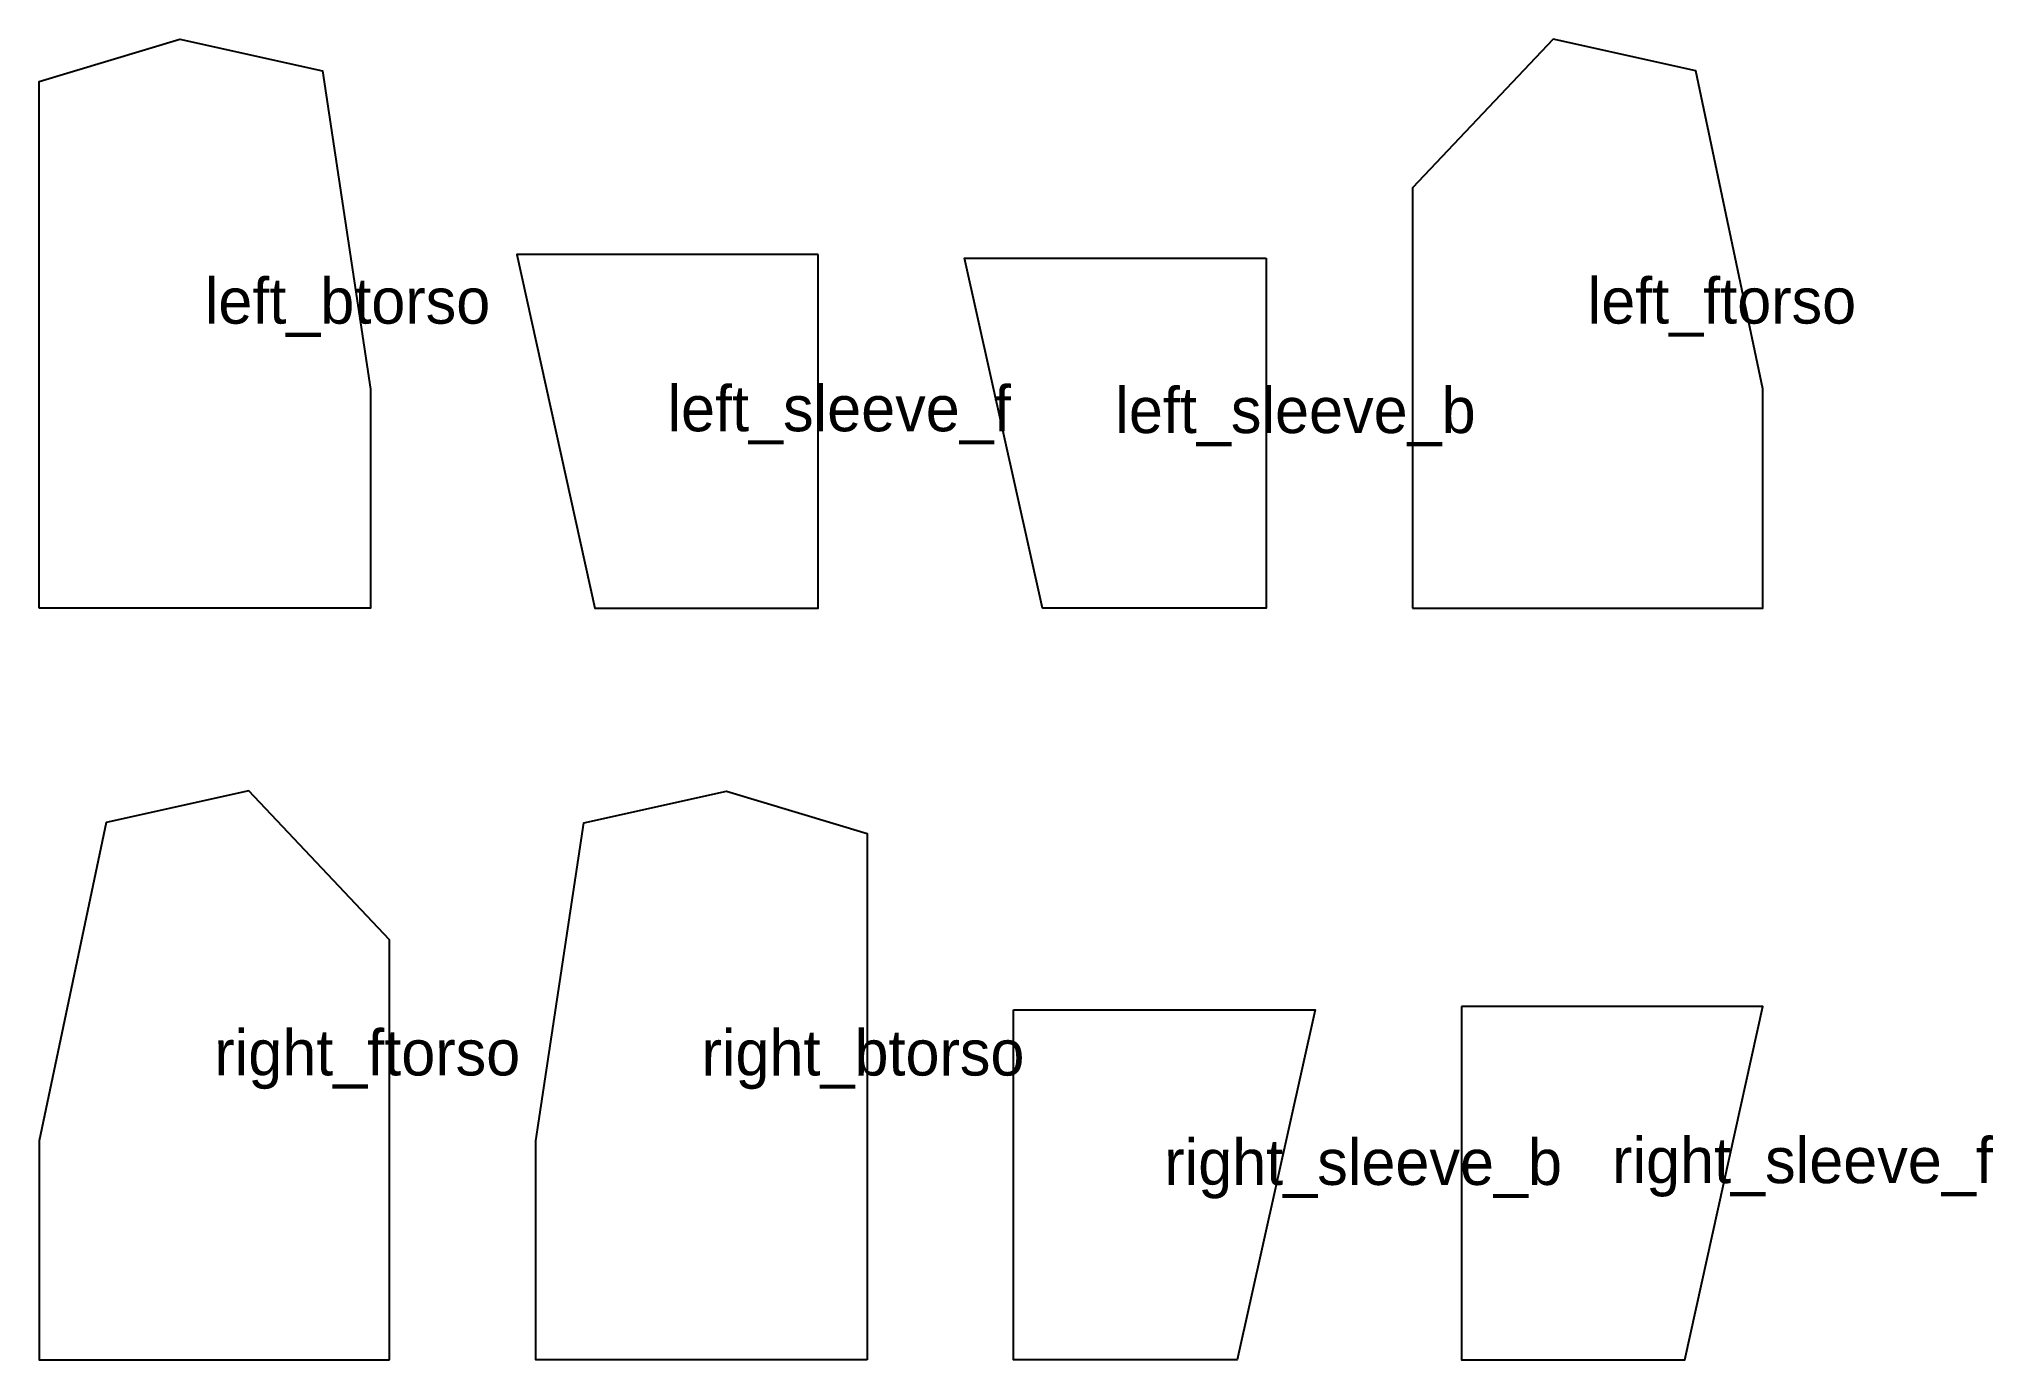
# Model space of a CAD drawing. Header units: centimetres. Extents: x 0 to 107, y 0 to 72.
import ezdxf

# ---------------------------------------------------------------- set-up
doc = ezdxf.new("R2010")
doc.units = ezdxf.units.CM
doc.layers.add('1', color=7, linetype='CONTINUOUS')
doc.layers.add('4', color=1, linetype='CONTINUOUS')

msp = doc.modelspace()

# ---------------------------------------------------------------- linework, layer by layer
at = {"layer": '1'}
for points in [[(0, 41.1195), (0, 69.9195), (7.7, 72.2279), (15.5, 70.4987), (18.1125, 53.0987), (18.1125, 41.1195)], [(75.084, 41.1195), (94.2465, 41.1195), (94.2465, 53.1097), (90.584, 70.5097), (82.784, 72.239), (75.084, 64.0978)], [(42.5983, 60.4575), (26.1125, 60.4575), (30.3779, 41.1195), (42.5983, 41.1195)], [(67.084, 60.2621), (67.084, 41.1195), (54.8636, 41.1195), (50.5983, 60.2621)], [(19.1625, 0), (19.1625, 22.9783), (11.4625, 31.1195), (3.6625, 29.3903), (0, 11.9903), (0, 0)], [(45.275, 0), (27.1625, 0), (27.1625, 11.9792), (29.775, 29.3792), (37.575, 31.1084), (45.275, 28.8)], [(77.7608, 19.338), (77.7608, 0), (89.9811, 0), (94.2465, 19.338)], [(53.275, 19.1426), (69.7608, 19.1426), (65.4954, 0), (53.275, 0)]]:
    msp.add_lwpolyline(points, close=True, dxfattribs=at)

# ---------------------------------------------------------------- texts
at = {"layer": '4'}
for s, p in [('left_btorso', (9.0563, 56.6737)), ('left_ftorso', (84.6653, 56.6792)), ('left_sleeve_f', (34.3554, 50.7885)), ('left_sleeve_b', (58.8411, 50.6908)), ('right_ftorso', (9.5812, 15.5597)), ('right_btorso', (36.2188, 15.5542)), ('right_sleeve_b', (61.5179, 9.5713)), ('right_sleeve_f', (86.0036, 9.669))]:
    msp.add_text(s, height=2.5, dxfattribs=at).set_placement(p)

doc.saveas('drawing.dxf')
